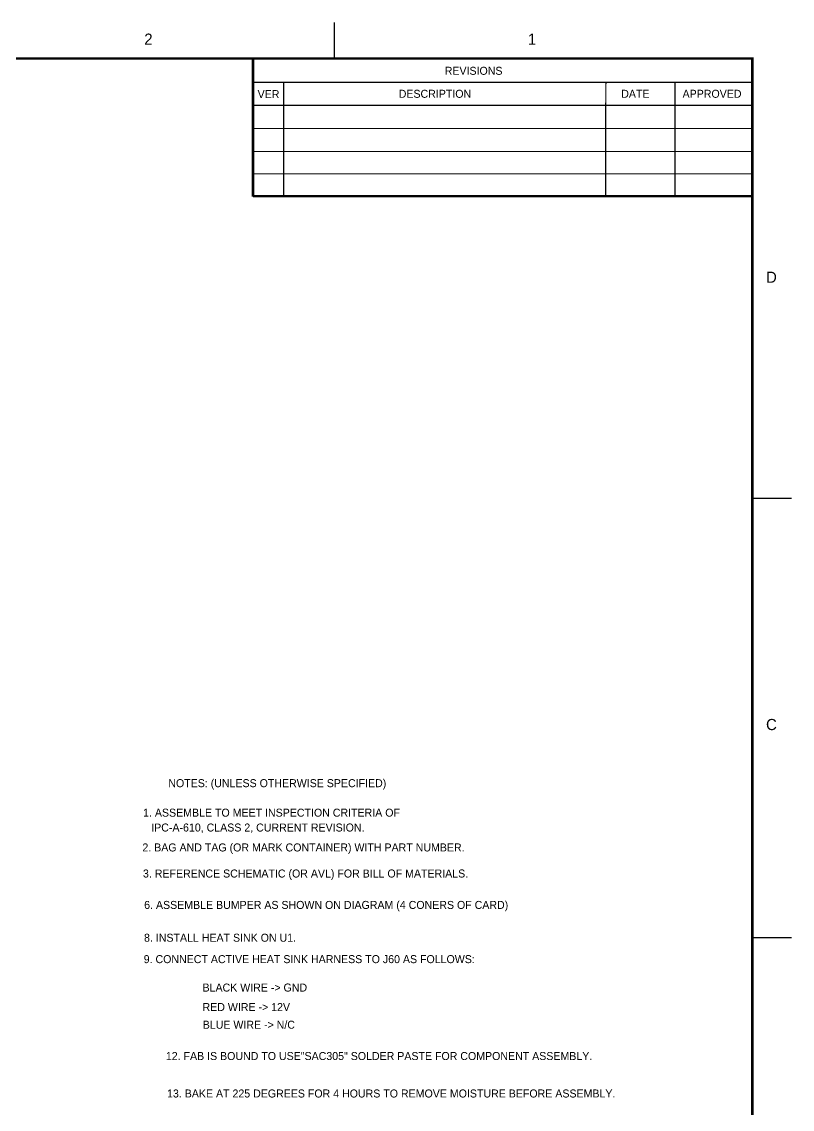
# Model space of a CAD drawing. Extents: x -13164 to 30582, y -10288 to 18382.
# Drawn here: x 18530 to 30582, y 1364 to 18382 of the extents above; entities that cross this region are included whole.
import ezdxf

# ---------------------------------------------------------------- set-up
doc = ezdxf.new("R2010")
doc.units = 0
doc.layers.add('DF_ASSEMBLY_NOTES', color=2, linetype='CONTINUOUS')
doc.layers.add('DF_OUTLINE', color=110, linetype='CONTINUOUS')

msp = doc.modelspace()

# ---------------------------------------------------------------- linework, layer by layer
at = {"layer": 'DF_OUTLINE'}
for points, const_width in [([(23421.65, 17822.441), (23421.65, 18372.441)], 20.079), ([(-12543.311, -9692.519), (29956.689, -9692.519), (29956.689, 17807.481), (-12543.311, 17807.481), (-12543.311, -9692.519)], 40.161), ([(22146.453, 17792.524), (22146.453, 15647.24)], 40.161), ([(22146.453, 17432.284), (29946.453, 17432.284)], 20.079), ([(22626.772, 17432.284), (22626.772, 15657.481)], 20.079), ([(27661.811, 15657.481), (27666.532, 17432.284)], 20.079), ([(28746.453, 15657.481), (28746.453, 17432.284)], 20.079), ([(22146.453, 17072.441), (29946.453, 17072.441)], 20.079), ([(22146.453, 16712.201), (29946.453, 16712.201)], 20.079), ([(22146.453, 16352.362), (29946.453, 16352.362)], 20.079), ([(22146.453, 16002.362), (29946.453, 16002.362)], 20.079), ([(22146.453, 15652.362), (29946.453, 15652.362)], 40.161), ([(30571.65, 10922.441), (29971.65, 10922.441)], 20.079), ([(30571.65, 4047.24), (29971.65, 4047.24)], 20.079)]:
    msp.add_lwpolyline(points, dxfattribs=dict(at, const_width=const_width))

# ---------------------------------------------------------------- texts
at = {"layer": 'DF_ASSEMBLY_NOTES', "width": 0.990463}
for s, p in [('NOTES: (UNLESS OTHERWISE SPECIFIED)', (20822.831, 6404.532)), ('     1. ASSEMBLE TO MEET INSPECTION CRITERIA OF', (20198.032, 5942.713)), ('        IPC-A-610, CLASS 2, CURRENT REVISION.', (20187, 5710.433)), ('     2. BAG AND TAG (OR MARK CONTAINER) WITH PART NUMBER.', (20187, 5398.622)), ('     3. REFERENCE SCHEMATIC (OR AVL) FOR BILL OF MATERIALS.', (20196.059, 4990.752)), ('     6. ASSEMBLE BUMPER AS SHOWN ON DIAGRAM (4 CONERS OF CARD)', (20214.7647, 4499.0972)), ('     8. INSTALL HEAT SINK ON U1.', (20212.7329, 3985.8666)), ('     9. CONNECT ACTIVE HEAT SINK HARNESS TO J60 AS FOLLOWS:', (20207.6149, 3650.8266)), ('     BLACK WIRE -> GND', (21127.6929, 3205.9486)), ('     RED WIRE -> 12V', (21127.6929, 2901.2286)), ('     BLUE WIRE -> N/C', (21131.2329, 2624.4566)), ('12. FAB IS BOUND TO USE"SAC305" SOLDER PASTE FOR COMPONENT ASSEMBLY.', (20784.5277, 2134.4281)), ('13. BAKE AT 225 DEGREES FOR 4 HOURS TO REMOVE MOISTURE BEFORE ASSEMBLY.', (20803.3005, 1548.2663))]:
    msp.add_text(s, height=125.201, dxfattribs=at).set_placement(p)
at = {"layer": 'DF_OUTLINE'}
for s, height, width, p in [('2', 174.799, 1.002231, (20446.453, 18022.441)), ('1', 174.799, 1.002231, (26446.453, 18022.441)), ('REVISIONS', 125.201, 0.990463, (25146.453, 17552.362)), ('VER', 125.201, 0.990463, (22219.5385, 17187.3995)), ('DESCRIPTION', 125.201, 0.990463, (24426.772, 17192.524)), ('DATE', 125.201, 0.990463, (27906.689, 17192.524)), ('APPROVED', 125.201, 0.990463, (28866.532, 17192.524)), ('D', 174.799, 1.002231, (30171.65, 14297.24)), ('C', 174.799, 1.002231, (30171.65, 7297.24))]:
    msp.add_text(s, height=height, dxfattribs=dict(at, width=width)).set_placement(p)

doc.saveas('drawing.dxf')
